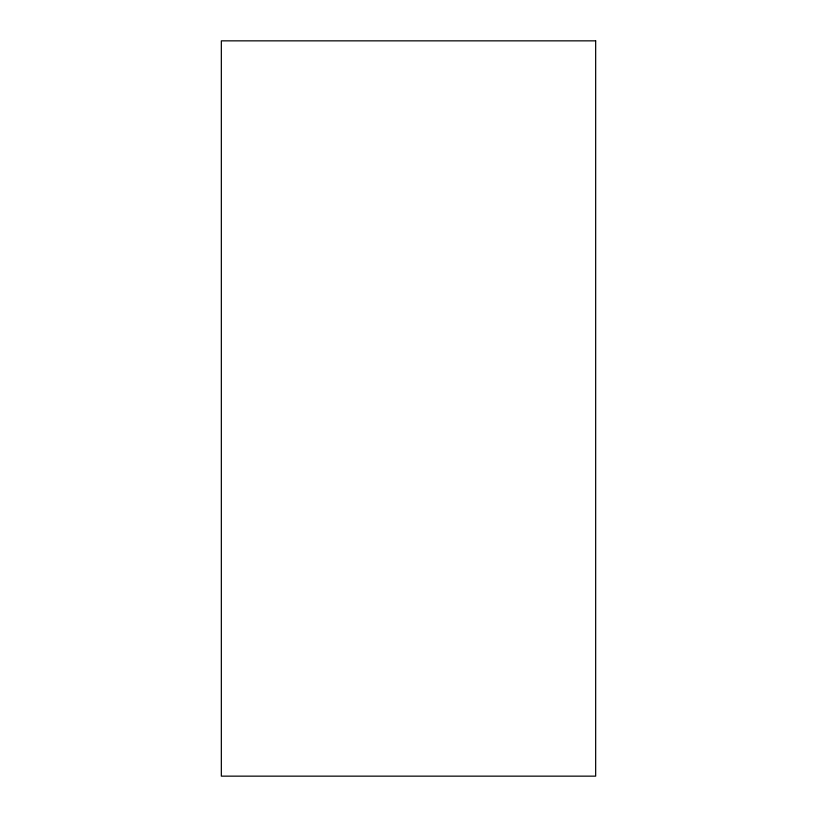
<?xml version="1.0" encoding="UTF-8"?>
<svg xmlns="http://www.w3.org/2000/svg" width="817" height="817" viewBox="0 0 817 817"><rect width="100%" height="100%" fill="white"/><g stroke="black" fill="none" stroke-linecap="round" stroke-linejoin="round"><path stroke-width="1.23" d="M595.664 40.85L221.336 40.85L221.336 776.15L595.664 776.15L595.664 40.85"/></g></svg>
